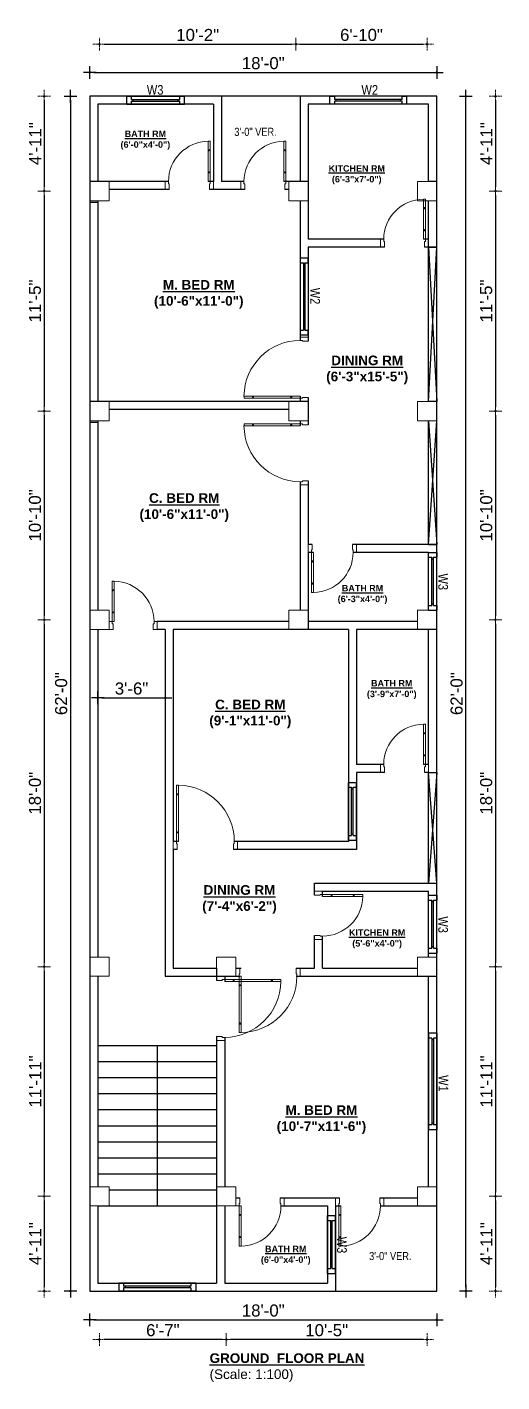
# Model space of a CAD drawing. Header units: inches. Extents: x -4010 to 92088, y -38563 to -1318.
# Drawn here: x 45421 to 45716, y -22530 to -21687 of the extents above; entities that cross this region are included whole.
import ezdxf

# ---------------------------------------------------------------- set-up
doc = ezdxf.new("R2010")
doc.units = ezdxf.units.IN
doc.header["$MEASUREMENT"] = 0
doc.header["$PDMODE"] = 99
doc.linetypes.add('HIDDEN', pattern=[0.375, 0.25, -0.125])
for name, color, linetype, lineweight in [('1-FOUNDATION DIM', 31, 'Continuous', 5), ('Colour 09', 210, 'Continuous', 9), ('door', 132, 'Continuous', 15), ('DOT-DOT', 230, 'HIDDEN', 13)]:
    doc.layers.add(name, color=color, linetype=linetype, lineweight=lineweight)
for name, color, linetype in [('Brick wall', 3, 'Continuous'), ('col', 5, 'Continuous'), ('TEX', 7, 'Continuous'), ('WINDOOR', 7, 'Continuous')]:
    doc.layers.add(name, color=color, linetype=linetype)
doc.styles.add('ARIAL', font='arial.ttf')
doc.styles.get("Standard").update_dxf_attribs({"font": 'ARIALN.TTF'})
doc.dimstyles.new('3-8', dxfattribs={"dimscale": 1.25, "dimtxt": 6, "dimasz": 2, "dimexe": 0.18, "dimexo": 6, "dimgap": 0, "dimtad": 0, "dimdec": 0, "dimzin": 3, "dimdsep": 46, "dimlunit": 3, "dimtxsty": 'ARIAL', "dimblk": 'DD', "dimcen": 1, "dimse1": 1, "dimse2": 1, "dimclrd": 256, "dimclrt": 256, "dimadec": 0, "dimazin": 0, "dimtfac": 0.5, "dimtdec": 0, "dimtmove": 2, "dimatfit": 0, "dimfxl": 0.18, "dimtvp": 0.75, "dimfrac": 1, "dimtolj": 1, "dimtzin": 0, "dimarcsym": 0})

# ---------------------------------------------------------------- blocks, each defined once
blk = doc.blocks.new('A$C30843580')
at = {"layer": 'Colour 09'}
for p, q in [((0, 12), (12, 12)), ((0, 0), (0, 12)), ((12, 12), (12, 0)), ((12, 0), (0, 0))]:
    blk.add_line(p, q, dxfattribs=at)
blk = doc.blocks.new('D40')
at = {"layer": 'door'}
for p, q in [((2, 5), (2, 39.97)), ((3.25, 39.97), (2, 39.97)), ((2.4, 33.97), (2, 33.97)), ((2.4, 33.97), (2.4, 34.72)), ((2.85, 34.72), (2.4, 34.72)), ((2.85, 33.97), (2.85, 34.72)), ((3.25, 33.97), (2.85, 33.97)), ((3.25, 5), (3.25, 39.97)), ((2, 11), (2.4, 11)), ((2.4, 10.25), (2.4, 11)), ((2.4, 10.25), (2.85, 10.25)), ((2.85, 10.25), (2.85, 11)), ((2.85, 11), (3.25, 11)), ((0, 0), (0, 5)), ((0, 5), (2, 5)), ((2.5, 0), (0, 0)), ((2, 5), (2, 3.5)), ((2, 5), (3.25, 5)), ((2, 3.5), (2.5, 3.5)), ((2.5, 3.5), (2.5, 0)), ((38, 3.5), (37.5, 3.5)), ((37.5, 3.5), (37.5, 0)), ((37.5, 0), (40, 0)), ((40, 5), (38, 5)), ((38, 5), (38, 3.5)), ((40, 0), (40, 5))]:
    blk.add_line(p, q, dxfattribs=at)
blk.add_arc((2.88, 4.86), 35.12, 0.23178, 89.39304, dxfattribs=at)
blk = doc.blocks.new('D30')
at = {"layer": 'door'}
for p, q in [((2, 5), (2, 29.97)), ((3.25, 29.97), (2, 29.97)), ((3.25, 5), (3.25, 29.97)), ((2.4, 23.97), (2, 23.97)), ((2.4, 23.97), (2.4, 24.72)), ((2.85, 24.72), (2.4, 24.72)), ((2.85, 23.97), (2.85, 24.72)), ((3.25, 23.97), (2.85, 23.97)), ((2, 11), (2.4, 11)), ((2.4, 10.25), (2.4, 11)), ((2.4, 10.25), (2.85, 10.25)), ((2.85, 10.25), (2.85, 11)), ((2.85, 11), (3.25, 11)), ((0, 0), (0, 5)), ((0, 5), (2, 5)), ((2.5, 0), (0, 0)), ((2, 5), (2, 3.5)), ((2, 5), (3.25, 5)), ((2, 3.5), (2.5, 3.5)), ((2.5, 3.5), (2.5, 0)), ((28, 3.5), (27.5, 3.5)), ((27.5, 3.5), (27.5, 0)), ((27.5, 0), (30, 0)), ((30, 5), (28, 5)), ((28, 5), (28, 3.5)), ((30, 0), (30, 5))]:
    blk.add_line(p, q, dxfattribs=at)
blk.add_arc((2.89, 4.86), 25.11, 0.32038, 89.17273, dxfattribs=at)
blk = doc.blocks.new('DD')
for p, q in [((-1.6, 0), (1.6, 0)), ((0, 1.6), (0, -1.6))]:
    blk.add_line(p, q)
at = {"const_width": 0.3}
blk.add_lwpolyline([(-0.15, 0, 1), (0.15, 0, 1)], format="xyb", close=True, dxfattribs=at)
blk = doc.blocks.new('*D759')
at = {"layer": 'Brick wall', "lineweight": -2}
blk.add_line((45467.14, -22104.35), (45504.14, -22104.35), dxfattribs=at)
at = {"layer": 'Defpoints', "color": 0}
for p in [(45464.64, -22061.77), (45506.64, -22061.77), (45506.64, -22104.35)]:
    blk.add_point(p, dxfattribs=at)
at = {"layer": 'Brick wall', "lineweight": -2, "xscale": 2.5, "yscale": 2.5, "zscale": 2.5, "rotation": 180}
blk.add_blockref('DD', (45464.64, -22104.35), dxfattribs=at)
at = {"layer": 'Brick wall', "lineweight": -2, "xscale": 2.5, "yscale": 2.5, "zscale": 2.5}
blk.add_blockref('DD', (45506.64, -22104.35), dxfattribs=at)
at = {"layer": 'Brick wall', "insert": (45485.64, -22098.6), "char_height": 7.5, "attachment_point": 5, "style": 'ARIAL'}
blk.add_mtext('\\A1;3\'-6"', dxfattribs=at)
blk = doc.blocks.new("Windoo 4'")
at = {"layer": 'WINDOOR'}
for p, q in [((24, 5), (-24, 5)), ((-24, 5), (-24, 0)), ((24, 0), (-24, 0)), ((-24, 0), (-21, 0)), ((-21, 5), (-21, 3)), ((21, 3), (-21, 3)), ((21, 2), (-21, 2)), ((-21, 2), (-21, 0)), ((-20, 3), (-20, 2)), ((20, 3), (20, 2)), ((24, 5), (21, 5)), ((21, 5), (21, 3)), ((21, 2), (21, 0)), ((21, 0), (24, 0)), ((24, 5), (24, 0))]:
    blk.add_line(p, q, dxfattribs=at)
blk = doc.blocks.new('W-3FT')
at = {"layer": 'WINDOOR'}
for p, q in [((-36, 0), (-36, -5)), ((-36, 0), (-33, 0)), ((-36, 0), (0, 0)), ((-33, 0), (-33, -2)), ((-3, 0), (-3, -2)), ((0, 0), (0, -5)), ((-33, -5), (-36, -5)), ((-36, -5), (0, -5)), ((-33, -2), (-3, -2)), ((-33, -3), (-33, -5)), ((-33, -3), (-3, -3)), ((-32, -2), (-32, -3)), ((-4, -2), (-4, -3)), ((-3, -3), (-3, -5)), ((0, -5), (-3, -5))]:
    blk.add_line(p, q, dxfattribs=at)
blk = doc.blocks.new('W-1')
at = {"layer": 'WINDOOR'}
for p, q in [((-60, 0), (-60, -5)), ((-60, 0), (-57, 0)), ((-60, 0), (0, 0)), ((-57, 0), (-57, -2)), ((-3, 0), (-3, -2)), ((0, 0), (0, -5)), ((-57, -5), (-60, -5)), ((-60, -5), (0, -5)), ((-57, -2), (-3, -2)), ((-57, -3), (-57, -5)), ((-57, -3), (-3, -3)), ((-56, -2), (-56, -3)), ((-4, -2), (-4, -3)), ((-3, -3), (-3, -5)), ((0, -5), (-3, -5))]:
    blk.add_line(p, q, dxfattribs=at)
blk = doc.blocks.new('*D760')
at = {"layer": 'col', "lineweight": -2}
blk.add_line((45462.14, -21714.93), (45673.14, -21714.93), dxfattribs=at)
at = {"layer": 'Defpoints', "color": 0}
for p in [(45675.64, -21714.93), (45459.64, -21729.77), (45675.64, -21729.77)]:
    blk.add_point(p, dxfattribs=at)
at = {"layer": 'col', "lineweight": -2, "xscale": 2.5, "yscale": 2.5, "zscale": 2.5, "rotation": 180}
blk.add_blockref('DD', (45459.64, -21714.93), dxfattribs=at)
at = {"layer": 'col', "lineweight": -2, "xscale": 2.5, "yscale": 2.5, "zscale": 2.5}
blk.add_blockref('DD', (45675.64, -21714.93), dxfattribs=at)
at = {"layer": 'col', "insert": (45567.64, -21709.18), "char_height": 7.5, "attachment_point": 5, "style": 'ARIAL'}
blk.add_mtext('\\A1;18\'-0"', dxfattribs=at)
blk = doc.blocks.new('*D761')
at = {"layer": 'col', "lineweight": -2}
blk.add_line((45447.59, -21732.27), (45447.59, -22471.27), dxfattribs=at)
at = {"layer": 'Defpoints', "color": 0}
for p in [(45459.64, -21729.77), (45447.59, -22473.77), (45459.64, -22473.77)]:
    blk.add_point(p, dxfattribs=at)
at = {"layer": 'col', "lineweight": -2, "xscale": 2.5, "yscale": 2.5, "zscale": 2.5}
for p, rotation in [((45447.59, -21729.77), 90), ((45447.59, -22473.77), 270)]:
    blk.add_blockref('DD', p, dxfattribs=dict(at, rotation=rotation))
at = {"layer": 'col', "insert": (45441.84, -22101.77), "char_height": 7.5, "attachment_point": 5, "rotation": 90, "style": 'ARIAL'}
blk.add_mtext('\\A1;62\'-0"', dxfattribs=at)
blk = doc.blocks.new('*D762')
at = {"layer": 'col', "lineweight": -2}
blk.add_line((45462.14, -22491.66), (45673.14, -22491.66), dxfattribs=at)
at = {"layer": 'Defpoints', "color": 0}
for p in [(45459.64, -22472.57), (45675.64, -22473.77), (45675.64, -22491.66)]:
    blk.add_point(p, dxfattribs=at)
at = {"layer": 'col', "lineweight": -2, "xscale": 2.5, "yscale": 2.5, "zscale": 2.5, "rotation": 180}
blk.add_blockref('DD', (45459.64, -22491.66), dxfattribs=at)
at = {"layer": 'col', "lineweight": -2, "xscale": 2.5, "yscale": 2.5, "zscale": 2.5}
blk.add_blockref('DD', (45675.64, -22491.66), dxfattribs=at)
at = {"layer": 'col', "insert": (45567.64, -22485.92), "char_height": 7.5, "attachment_point": 5, "style": 'ARIAL'}
blk.add_mtext('\\A1;18\'-0"', dxfattribs=at)
blk = doc.blocks.new('*D758')
at = {"layer": 'col', "lineweight": -2}
blk.add_line((45693.8, -22471.27), (45693.8, -21732.27), dxfattribs=at)
at = {"layer": 'Defpoints', "color": 0}
for p in [(45675.64, -21729.77), (45693.8, -21729.77), (45675.64, -22473.77)]:
    blk.add_point(p, dxfattribs=at)
at = {"layer": 'col', "lineweight": -2, "xscale": 2.5, "yscale": 2.5, "zscale": 2.5}
for p, rotation in [((45693.8, -21729.77), 90), ((45693.8, -22473.77), 270)]:
    blk.add_blockref('DD', p, dxfattribs=dict(at, rotation=rotation))
at = {"layer": 'col', "insert": (45688.06, -22101.77), "char_height": 7.5, "attachment_point": 5, "rotation": 90, "style": 'ARIAL'}
blk.add_mtext('\\A1;62\'-0"', dxfattribs=at)
blk = doc.blocks.new('*D763')
at = {"layer": 'Defpoints', "color": 0}
for p in [(45588.01, -21697.35), (45465.64, -21782.77), (45588.01, -21782.77)]:
    blk.add_point(p, dxfattribs=at)
at = {"layer": 'DOT-DOT', "lineweight": -2}
blk.add_line((45468.14, -21697.35), (45585.51, -21697.35), dxfattribs=at)
at = {"layer": 'DOT-DOT', "lineweight": -2, "xscale": 2.5, "yscale": 2.5, "zscale": 2.5, "rotation": 180}
blk.add_blockref('DD', (45465.64, -21697.35), dxfattribs=at)
at = {"layer": 'DOT-DOT', "lineweight": -2, "xscale": 2.5, "yscale": 2.5, "zscale": 2.5}
blk.add_blockref('DD', (45588.01, -21697.35), dxfattribs=at)
at = {"layer": 'DOT-DOT', "insert": (45526.82, -21691.6), "char_height": 7.5, "attachment_point": 5, "style": 'ARIAL'}
blk.add_mtext('\\A1;10\'-2"', dxfattribs=at)
blk = doc.blocks.new('*D764')
at = {"layer": 'Defpoints', "color": 0}
for p in [(45669.64, -21697.35), (45588.01, -21782.77), (45669.64, -21782.77)]:
    blk.add_point(p, dxfattribs=at)
at = {"layer": 'DOT-DOT', "lineweight": -2}
blk.add_line((45590.51, -21697.35), (45667.14, -21697.35), dxfattribs=at)
at = {"layer": 'DOT-DOT', "lineweight": -2, "xscale": 2.5, "yscale": 2.5, "zscale": 2.5, "rotation": 180}
blk.add_blockref('DD', (45588.01, -21697.35), dxfattribs=at)
at = {"layer": 'DOT-DOT', "lineweight": -2, "xscale": 2.5, "yscale": 2.5, "zscale": 2.5}
blk.add_blockref('DD', (45669.64, -21697.35), dxfattribs=at)
at = {"layer": 'DOT-DOT', "insert": (45628.82, -21691.6), "char_height": 7.5, "attachment_point": 5, "style": 'ARIAL'}
blk.add_mtext('\\A1;6\'-10"', dxfattribs=at)
blk = doc.blocks.new('*D765')
at = {"layer": 'Defpoints', "color": 0}
for p in [(45675.64, -21729.77), (45675.64, -21788.77), (45712.24, -21788.77)]:
    blk.add_point(p, dxfattribs=at)
at = {"layer": 'DOT-DOT', "lineweight": -2}
blk.add_line((45712.24, -21732.27), (45712.24, -21786.27), dxfattribs=at)
at = {"layer": 'DOT-DOT', "lineweight": -2, "xscale": 2.5, "yscale": 2.5, "zscale": 2.5}
for p, rotation in [((45712.24, -21729.77), 90), ((45712.24, -21788.77), 270)]:
    blk.add_blockref('DD', p, dxfattribs=dict(at, rotation=rotation))
at = {"layer": 'DOT-DOT', "insert": (45706.59, -21759.27), "char_height": 7.5, "attachment_point": 5, "rotation": 90, "style": 'ARIAL'}
blk.add_mtext('\\A1;4\'-11"', dxfattribs=at)
blk = doc.blocks.new('*D766')
at = {"layer": 'Defpoints', "color": 0}
for p in [(45675.64, -21788.77), (45675.64, -21925.77), (45712.24, -21925.77)]:
    blk.add_point(p, dxfattribs=at)
at = {"layer": 'DOT-DOT', "lineweight": -2}
blk.add_line((45712.24, -21791.27), (45712.24, -21923.27), dxfattribs=at)
at = {"layer": 'DOT-DOT', "lineweight": -2, "xscale": 2.5, "yscale": 2.5, "zscale": 2.5}
for p, rotation in [((45712.24, -21788.77), 90), ((45712.24, -21925.77), 270)]:
    blk.add_blockref('DD', p, dxfattribs=dict(at, rotation=rotation))
at = {"layer": 'DOT-DOT', "insert": (45706.49, -21857.27), "char_height": 7.5, "attachment_point": 5, "rotation": 90, "style": 'ARIAL'}
blk.add_mtext('\\A1;11\'-5"', dxfattribs=at)
blk = doc.blocks.new('*D767')
at = {"layer": 'Defpoints', "color": 0}
for p in [(45675.64, -21925.77), (45675.64, -22055.77), (45712.24, -22055.77)]:
    blk.add_point(p, dxfattribs=at)
at = {"layer": 'DOT-DOT', "lineweight": -2}
blk.add_line((45712.24, -21928.27), (45712.24, -22053.27), dxfattribs=at)
at = {"layer": 'DOT-DOT', "lineweight": -2, "xscale": 2.5, "yscale": 2.5, "zscale": 2.5}
for p, rotation in [((45712.24, -21925.77), 90), ((45712.24, -22055.77), 270)]:
    blk.add_blockref('DD', p, dxfattribs=dict(at, rotation=rotation))
at = {"layer": 'DOT-DOT', "insert": (45706.49, -21990.77), "char_height": 7.5, "attachment_point": 5, "rotation": 90, "style": 'ARIAL'}
blk.add_mtext('\\A1;10\'-10"', dxfattribs=at)
blk = doc.blocks.new('*D768')
at = {"layer": 'Defpoints', "color": 0}
for p in [(45675.64, -22055.77), (45675.64, -22271.77), (45712.24, -22271.77)]:
    blk.add_point(p, dxfattribs=at)
at = {"layer": 'DOT-DOT', "lineweight": -2}
blk.add_line((45712.24, -22058.27), (45712.24, -22269.27), dxfattribs=at)
at = {"layer": 'DOT-DOT', "lineweight": -2, "xscale": 2.5, "yscale": 2.5, "zscale": 2.5}
for p, rotation in [((45712.24, -22055.77), 90), ((45712.24, -22271.77), 270)]:
    blk.add_blockref('DD', p, dxfattribs=dict(at, rotation=rotation))
at = {"layer": 'DOT-DOT', "insert": (45706.49, -22163.77), "char_height": 7.5, "attachment_point": 5, "rotation": 90, "style": 'ARIAL'}
blk.add_mtext('\\A1;18\'-0"', dxfattribs=at)
blk = doc.blocks.new('*D769')
at = {"layer": 'Defpoints', "color": 0}
for p in [(45675.64, -22271.77), (45675.64, -22414.77), (45712.24, -22414.77)]:
    blk.add_point(p, dxfattribs=at)
at = {"layer": 'DOT-DOT', "lineweight": -2}
blk.add_line((45712.24, -22274.27), (45712.24, -22412.27), dxfattribs=at)
at = {"layer": 'DOT-DOT', "lineweight": -2, "xscale": 2.5, "yscale": 2.5, "zscale": 2.5}
for p, rotation in [((45712.24, -22271.77), 90), ((45712.24, -22414.77), 270)]:
    blk.add_blockref('DD', p, dxfattribs=dict(at, rotation=rotation))
at = {"layer": 'DOT-DOT', "insert": (45706.59, -22343.27), "char_height": 7.5, "attachment_point": 5, "rotation": 90, "style": 'ARIAL'}
blk.add_mtext('\\A1;11\'-11"', dxfattribs=at)
blk = doc.blocks.new('*D770')
at = {"layer": 'Defpoints', "color": 0}
for p in [(45675.64, -22414.77), (45675.64, -22473.77), (45712.24, -22473.77)]:
    blk.add_point(p, dxfattribs=at)
at = {"layer": 'DOT-DOT', "lineweight": -2}
blk.add_line((45712.24, -22417.27), (45712.24, -22471.27), dxfattribs=at)
at = {"layer": 'DOT-DOT', "lineweight": -2, "xscale": 2.5, "yscale": 2.5, "zscale": 2.5}
for p, rotation in [((45712.24, -22414.77), 90), ((45712.24, -22473.77), 270)]:
    blk.add_blockref('DD', p, dxfattribs=dict(at, rotation=rotation))
at = {"layer": 'DOT-DOT', "insert": (45706.59, -22444.27), "char_height": 7.5, "attachment_point": 5, "rotation": 90, "style": 'ARIAL'}
blk.add_mtext('\\A1;4\'-11"', dxfattribs=at)
blk = doc.blocks.new('*D771')
at = {"layer": 'Defpoints', "color": 0}
for p in [(45544.64, -22420.77), (45669.64, -22420.77), (45544.64, -22503.92)]:
    blk.add_point(p, dxfattribs=at)
at = {"layer": 'DOT-DOT', "lineweight": -2}
blk.add_line((45667.14, -22503.92), (45547.14, -22503.92), dxfattribs=at)
at = {"layer": 'DOT-DOT', "lineweight": -2, "xscale": 2.5, "yscale": 2.5, "zscale": 2.5, "rotation": 180}
blk.add_blockref('DD', (45544.64, -22503.92), dxfattribs=at)
at = {"layer": 'DOT-DOT', "lineweight": -2, "xscale": 2.5, "yscale": 2.5, "zscale": 2.5}
blk.add_blockref('DD', (45669.64, -22503.92), dxfattribs=at)
at = {"layer": 'DOT-DOT', "insert": (45607.14, -22498.17), "char_height": 7.5, "attachment_point": 5, "style": 'ARIAL'}
blk.add_mtext('\\A1;10\'-5"', dxfattribs=at)
blk = doc.blocks.new('*D772')
at = {"layer": 'Defpoints', "color": 0}
for p in [(45465.64, -22420.77), (45544.64, -22420.77), (45465.64, -22503.92)]:
    blk.add_point(p, dxfattribs=at)
at = {"layer": 'DOT-DOT', "lineweight": -2}
blk.add_line((45542.14, -22503.92), (45468.14, -22503.92), dxfattribs=at)
at = {"layer": 'DOT-DOT', "lineweight": -2, "xscale": 2.5, "yscale": 2.5, "zscale": 2.5, "rotation": 180}
blk.add_blockref('DD', (45465.64, -22503.92), dxfattribs=at)
at = {"layer": 'DOT-DOT', "lineweight": -2, "xscale": 2.5, "yscale": 2.5, "zscale": 2.5}
blk.add_blockref('DD', (45544.64, -22503.92), dxfattribs=at)
at = {"layer": 'DOT-DOT', "insert": (45505.14, -22498.17), "char_height": 7.5, "attachment_point": 5, "style": 'ARIAL'}
blk.add_mtext('\\A1;6\'-7"', dxfattribs=at)
blk = doc.blocks.new('*D773')
at = {"layer": 'Defpoints', "color": 0}
for p in [(45459.64, -21729.77), (45431.28, -21788.77), (45459.64, -21788.77)]:
    blk.add_point(p, dxfattribs=at)
at = {"layer": 'DOT-DOT', "lineweight": -2}
blk.add_line((45431.28, -21732.27), (45431.28, -21786.27), dxfattribs=at)
at = {"layer": 'DOT-DOT', "lineweight": -2, "xscale": 2.5, "yscale": 2.5, "zscale": 2.5}
for p, rotation in [((45431.28, -21729.77), 90), ((45431.28, -21788.77), 270)]:
    blk.add_blockref('DD', p, dxfattribs=dict(at, rotation=rotation))
at = {"layer": 'DOT-DOT', "insert": (45425.63, -21759.27), "char_height": 7.5, "attachment_point": 5, "rotation": 90, "style": 'ARIAL'}
blk.add_mtext('\\A1;4\'-11"', dxfattribs=at)
blk = doc.blocks.new('*D774')
at = {"layer": 'Defpoints', "color": 0}
for p in [(45459.64, -21788.77), (45431.28, -21925.77), (45459.64, -21925.77)]:
    blk.add_point(p, dxfattribs=at)
at = {"layer": 'DOT-DOT', "lineweight": -2}
blk.add_line((45431.28, -21791.27), (45431.28, -21923.27), dxfattribs=at)
at = {"layer": 'DOT-DOT', "lineweight": -2, "xscale": 2.5, "yscale": 2.5, "zscale": 2.5}
for p, rotation in [((45431.28, -21788.77), 90), ((45431.28, -21925.77), 270)]:
    blk.add_blockref('DD', p, dxfattribs=dict(at, rotation=rotation))
at = {"layer": 'DOT-DOT', "insert": (45425.53, -21857.27), "char_height": 7.5, "attachment_point": 5, "rotation": 90, "style": 'ARIAL'}
blk.add_mtext('\\A1;11\'-5"', dxfattribs=at)
blk = doc.blocks.new('*D775')
at = {"layer": 'Defpoints', "color": 0}
for p in [(45459.64, -21925.77), (45431.28, -22055.77), (45459.64, -22055.77)]:
    blk.add_point(p, dxfattribs=at)
at = {"layer": 'DOT-DOT', "lineweight": -2}
blk.add_line((45431.28, -21928.27), (45431.28, -22053.27), dxfattribs=at)
at = {"layer": 'DOT-DOT', "lineweight": -2, "xscale": 2.5, "yscale": 2.5, "zscale": 2.5}
for p, rotation in [((45431.28, -21925.77), 90), ((45431.28, -22055.77), 270)]:
    blk.add_blockref('DD', p, dxfattribs=dict(at, rotation=rotation))
at = {"layer": 'DOT-DOT', "insert": (45425.53, -21990.77), "char_height": 7.5, "attachment_point": 5, "rotation": 90, "style": 'ARIAL'}
blk.add_mtext('\\A1;10\'-10"', dxfattribs=at)
blk = doc.blocks.new('*D776')
at = {"layer": 'Defpoints', "color": 0}
for p in [(45459.64, -22055.77), (45431.28, -22271.77), (45459.64, -22271.77)]:
    blk.add_point(p, dxfattribs=at)
at = {"layer": 'DOT-DOT', "lineweight": -2}
blk.add_line((45431.28, -22058.27), (45431.28, -22269.27), dxfattribs=at)
at = {"layer": 'DOT-DOT', "lineweight": -2, "xscale": 2.5, "yscale": 2.5, "zscale": 2.5}
for p, rotation in [((45431.28, -22055.77), 90), ((45431.28, -22271.77), 270)]:
    blk.add_blockref('DD', p, dxfattribs=dict(at, rotation=rotation))
at = {"layer": 'DOT-DOT', "insert": (45425.53, -22163.77), "char_height": 7.5, "attachment_point": 5, "rotation": 90, "style": 'ARIAL'}
blk.add_mtext('\\A1;18\'-0"', dxfattribs=at)
blk = doc.blocks.new('*D777')
at = {"layer": 'Defpoints', "color": 0}
for p in [(45459.64, -22271.77), (45431.28, -22414.77), (45459.64, -22414.77)]:
    blk.add_point(p, dxfattribs=at)
at = {"layer": 'DOT-DOT', "lineweight": -2}
blk.add_line((45431.28, -22274.27), (45431.28, -22412.27), dxfattribs=at)
at = {"layer": 'DOT-DOT', "lineweight": -2, "xscale": 2.5, "yscale": 2.5, "zscale": 2.5}
for p, rotation in [((45431.28, -22271.77), 90), ((45431.28, -22414.77), 270)]:
    blk.add_blockref('DD', p, dxfattribs=dict(at, rotation=rotation))
at = {"layer": 'DOT-DOT', "insert": (45425.63, -22343.27), "char_height": 7.5, "attachment_point": 5, "rotation": 90, "style": 'ARIAL'}
blk.add_mtext('\\A1;11\'-11"', dxfattribs=at)
blk = doc.blocks.new('*D778')
at = {"layer": 'Defpoints', "color": 0}
for p in [(45459.64, -22414.77), (45431.28, -22473.77), (45459.64, -22473.77)]:
    blk.add_point(p, dxfattribs=at)
at = {"layer": 'DOT-DOT', "lineweight": -2}
blk.add_line((45431.28, -22417.27), (45431.28, -22471.27), dxfattribs=at)
at = {"layer": 'DOT-DOT', "lineweight": -2, "xscale": 2.5, "yscale": 2.5, "zscale": 2.5}
for p, rotation in [((45431.28, -22414.77), 90), ((45431.28, -22473.77), 270)]:
    blk.add_blockref('DD', p, dxfattribs=dict(at, rotation=rotation))
at = {"layer": 'DOT-DOT', "insert": (45425.63, -22444.27), "char_height": 7.5, "attachment_point": 5, "rotation": 90, "style": 'ARIAL'}
blk.add_mtext('\\A1;4\'-11"', dxfattribs=at)

msp = doc.modelspace()

# ---------------------------------------------------------------- linework, layer by layer
at = {"layer": 'Brick wall'}
for p, q in [((45459.636, -21729.772), (45459.636, -22473.772)), ((45675.636, -21729.772), (45459.636, -21729.772)), ((45541.636, -21729.772), (45541.636, -21782.772)), ((45590.636, -21729.772), (45590.636, -21782.772)), ((45675.636, -22473.772), (45675.636, -21729.772)), ((45464.636, -21734.772), (45464.636, -21782.772)), ((45464.636, -21734.772), (45464.636, -21782.772)), ((45536.636, -21734.772), (45464.636, -21734.772)), ((45536.636, -21734.772), (45536.636, -21782.772)), ((45595.636, -21734.772), (45595.636, -21818.772)), ((45670.636, -21734.772), (45595.636, -21734.772)), ((45670.636, -21782.772), (45670.636, -21734.772)), ((45670.636, -21782.772), (45670.636, -21734.772)), ((45508.636, -21782.772), (45459.636, -21782.772)), ((45536.636, -21782.772), (45533.386, -21782.772)), ((45555.636, -21782.772), (45541.636, -21782.772)), ((45595.636, -21782.772), (45580.386, -21782.772)), ((45675.636, -21782.772), (45670.636, -21782.772)), ((45509.136, -21787.772), (45471.636, -21787.772)), ((45556.136, -21787.772), (45534.136, -21787.772)), ((45583.636, -21787.772), (45581.136, -21787.772)), ((45459.636, -21795.772), (45464.636, -21795.772)), ((45464.636, -21794.772), (45464.636, -21919.772)), ((45590.636, -21794.772), (45590.636, -21881.772)), ((45670.636, -21919.772), (45670.636, -21794.772)), ((45670.636, -21818.772), (45670.636, -21794.772)), ((45642.636, -21818.772), (45595.636, -21818.772)), ((45595.636, -21823.772), (45595.636, -21882.272)), ((45643.136, -21823.772), (45595.636, -21823.772)), ((45670.636, -21818.772), (45667.386, -21818.772)), ((45670.636, -21823.772), (45668.136, -21823.772)), ((45670.636, -21919.772), (45670.636, -21823.772)), ((45670.636, -21823.772), (45675.636, -21823.772)), ((45670.636, -21919.772), (45675.636, -21823.772)), ((45675.636, -21823.772), (45670.636, -21823.772)), ((45670.636, -21823.772), (45675.636, -21919.772)), ((45590.636, -21916.522), (45590.636, -21919.772)), ((45595.636, -21917.272), (45595.636, -21934.272)), ((45595.636, -21919.772), (45459.636, -21919.772)), ((45583.636, -21924.772), (45471.636, -21924.772)), ((45675.636, -21919.772), (45670.636, -21919.772)), ((45459.636, -21932.772), (45464.636, -21932.772)), ((45464.636, -21931.772), (45464.636, -22049.772)), ((45464.636, -21931.772), (45464.636, -22049.772)), ((45590.636, -21931.772), (45590.636, -21935.022)), ((45670.636, -22008.772), (45670.636, -21931.772)), ((45670.636, -22008.772), (45670.636, -21931.772)), ((45670.636, -21931.772), (45675.636, -22008.772)), ((45670.636, -22008.772), (45675.636, -21931.772)), ((45590.636, -21969.772), (45590.636, -22049.772)), ((45595.636, -21969.272), (45595.636, -22008.772)), ((45598.136, -22008.772), (45595.636, -22008.772)), ((45670.636, -22008.772), (45623.136, -22008.772)), ((45670.636, -22008.772), (45668.136, -22008.772)), ((45670.636, -22008.772), (45675.636, -22008.772)), ((45675.636, -22008.772), (45670.636, -22008.772)), ((45595.636, -22013.772), (45595.636, -22061.772)), ((45598.886, -22013.772), (45595.636, -22013.772)), ((45670.636, -22013.772), (45623.636, -22013.772)), ((45670.636, -22013.772), (45667.386, -22013.772)), ((45670.636, -22049.772), (45670.636, -22013.772)), ((45583.636, -22056.772), (45501.636, -22056.772)), ((45663.636, -22056.772), (45595.636, -22056.772)), ((45464.636, -22061.772), (45464.636, -22265.772)), ((45506.636, -22061.772), (45501.636, -22061.772)), ((45506.636, -22061.772), (45506.636, -22272.772)), ((45506.636, -22061.772), (45506.636, -22277.772)), ((45511.636, -22061.772), (45511.636, -22193.772)), ((45620.636, -22061.772), (45511.636, -22061.772)), ((45620.636, -22061.772), (45620.636, -22193.772)), ((45625.636, -22061.772), (45625.636, -22145.772)), ((45675.636, -22061.772), (45625.636, -22061.772)), ((45670.636, -22145.772), (45670.636, -22061.772)), ((45670.636, -22145.772), (45670.636, -22061.772)), ((45642.636, -22145.772), (45625.636, -22145.772)), ((45670.636, -22145.772), (45667.386, -22145.772)), ((45625.636, -22150.772), (45625.636, -22198.772)), ((45643.136, -22150.772), (45625.636, -22150.772)), ((45670.636, -22150.772), (45668.136, -22150.772)), ((45670.636, -22219.772), (45670.636, -22150.772)), ((45670.636, -22219.772), (45670.636, -22150.772)), ((45670.636, -22150.772), (45675.636, -22150.772)), ((45675.636, -22219.772), (45670.636, -22150.772)), ((45670.636, -22150.772), (45675.636, -22150.772)), ((45675.636, -22150.772), (45670.636, -22219.772)), ((45514.886, -22193.772), (45511.636, -22193.772)), ((45620.636, -22193.772), (45549.636, -22193.772)), ((45511.636, -22198.772), (45511.636, -22272.772)), ((45514.136, -22198.772), (45511.636, -22198.772)), ((45625.636, -22198.772), (45549.136, -22198.772)), ((45599.636, -22219.772), (45670.636, -22219.772)), ((45599.636, -22227.272), (45599.636, -22219.772)), ((45670.636, -22219.772), (45675.636, -22219.772)), ((45604.636, -22224.772), (45670.636, -22224.772)), ((45604.636, -22228.022), (45604.636, -22224.772)), ((45670.636, -22265.772), (45670.636, -22224.772)), ((45670.636, -22265.772), (45670.636, -22224.772)), ((45599.636, -22272.772), (45599.636, -22252.272)), ((45604.636, -22272.772), (45604.636, -22252.772)), ((45464.636, -22277.772), (45464.636, -22408.772)), ((45506.636, -22277.772), (45553.136, -22277.772)), ((45511.636, -22272.772), (45538.636, -22272.772)), ((45538.636, -22272.772), (45538.636, -22280.272)), ((45543.636, -22277.772), (45543.636, -22281.022)), ((45550.636, -22272.772), (45553.886, -22272.772)), ((45588.136, -22277.772), (45675.636, -22277.772)), ((45588.636, -22272.772), (45599.636, -22272.772)), ((45604.636, -22272.772), (45663.636, -22272.772)), ((45670.636, -22408.772), (45670.636, -22277.772)), ((45670.636, -22408.772), (45670.636, -22277.772)), ((45464.636, -22320.772), (45538.636, -22320.772)), ((45501.636, -22320.772), (45501.636, -22420.772)), ((45538.636, -22315.272), (45538.636, -22468.772)), ((45543.636, -22315.772), (45543.636, -22408.772)), ((45464.636, -22330.772), (45538.636, -22330.772)), ((45464.636, -22340.772), (45538.636, -22340.772)), ((45464.636, -22350.772), (45538.636, -22350.772)), ((45464.636, -22360.772), (45538.636, -22360.772)), ((45464.636, -22370.772), (45538.636, -22370.772)), ((45464.636, -22380.772), (45538.636, -22380.772)), ((45464.636, -22390.772), (45538.636, -22390.772)), ((45464.636, -22400.772), (45538.636, -22400.772)), ((45471.636, -22410.772), (45538.636, -22410.772)), ((45550.636, -22415.772), (45553.136, -22415.772)), ((45578.136, -22415.772), (45615.136, -22415.772)), ((45640.136, -22415.772), (45663.636, -22415.772)), ((45464.636, -22420.772), (45464.636, -22468.772)), ((45464.636, -22420.772), (45464.636, -22468.772)), ((45464.636, -22420.772), (45538.636, -22420.772)), ((45543.636, -22420.772), (45543.636, -22468.772)), ((45543.636, -22420.772), (45543.636, -22468.772)), ((45578.636, -22420.772), (45607.636, -22420.772)), ((45607.636, -22420.772), (45607.636, -22468.772)), ((45612.636, -22420.772), (45612.636, -22473.772)), ((45612.636, -22420.772), (45615.886, -22420.772)), ((45640.636, -22420.772), (45675.636, -22420.772)), ((45459.636, -22473.772), (45675.636, -22473.772)), ((45464.636, -22468.772), (45538.636, -22468.772)), ((45543.636, -22468.772), (45607.636, -22468.772))]:
    msp.add_line(p, q, dxfattribs=at)

# ---------------------------------------------------------------- block references
at = {"layer": '1-FOUNDATION DIM', "xscale": -1}
for p in [(45536.636, -21787.772), (45583.636, -21787.772), (45670.636, -21823.772), (45670.636, -22150.772)]:
    msp.add_blockref('D30', p, dxfattribs=at)
at = {"layer": '1-FOUNDATION DIM'}
for name, p, rotation in [('D40', (45595.636, -21919.772), 90), ('D30', (45599.636, -22224.772), 270), ('D40', (45538.63, -22277.772), 270)]:
    msp.add_blockref(name, p, dxfattribs=dict(at, rotation=rotation))
at = {"layer": '1-FOUNDATION DIM', "xscale": -1}
for name, p, rotation in [('D40', (45595.636, -21931.772), 90), ('D30', (45595.636, -22008.772), 180), ('D40', (45550.636, -22272.772), 180), ('D30', (45550.636, -22415.772), 180), ('D30', (45612.636, -22415.772), 180)]:
    msp.add_blockref(name, p, dxfattribs=dict(at, rotation=rotation))
at = {"layer": '1-FOUNDATION DIM'}
for name, p in [('D30', (45471.636, -22061.772)), ('D40', (45511.636, -22198.772))]:
    msp.add_blockref(name, p, dxfattribs=at)
at = {"layer": 'Brick wall', "xscale": -1, "rotation": 180}
for name, p in [('W-3FT', (45518.636, -21734.772)), ("Windoo 4'", (45633.136, -21729.772))]:
    msp.add_blockref(name, p, dxfattribs=at)
at = {"layer": 'Brick wall', "rotation": 90}
for name, p in [("Windoo 4'", (45595.636, -21854.415)), ('W-3FT', (45670.636, -22013.772)), ('W-3FT', (45620.636, -22157.018)), ('W-3FT', (45670.636, -22227.272)), ('W-3FT', (45607.636, -22426.772))]:
    msp.add_blockref(name, p, dxfattribs=at)
at = {"layer": 'Brick wall'}
msp.add_blockref("Windoo 4'", (45501.636, -22473.772), dxfattribs=at)
at = {"layer": 'Colour 09', "xscale": -1}
for p in [(45471.636, -21794.772), (45595.636, -21794.772), (45675.636, -21794.772), (45471.636, -21931.772), (45595.636, -21931.772), (45675.636, -21931.772), (45471.636, -22061.772), (45595.636, -22061.772), (45675.636, -22061.772), (45471.636, -22277.772), (45550.636, -22277.772), (45675.636, -22277.772), (45471.636, -22420.772), (45550.636, -22420.772), (45675.636, -22420.772)]:
    msp.add_blockref('A$C30843580', p, dxfattribs=at)
at = {"layer": 'WINDOOR', "ltscale": 10, "rotation": 270}
msp.add_blockref('W-1', (45675.636, -22373.272), dxfattribs=at)

# ---------------------------------------------------------------- texts
at = {"layer": 'TEX', "linetype": 'ByBlock'}
for s, insert, char_height, width, attachment_point in [('W3', (45495.18, -21722.771), 6, 18.77154, 1), ('W2', (45628.791, -21722.798), 6, 18.77154, 1), ('3\'-0" VER.', (45562.812, -21754.462), 5, 75.17356, 8), ('3\'-0" VER.', (45646.757, -22454.523), 5, 75.17356, 8)]:
    msp.add_mtext(s, dxfattribs=dict(at, insert=insert, char_height=char_height, width=width, attachment_point=attachment_point))
at = {"layer": 'TEX'}
for s, insert, char_height, width, attachment_point in [('{\\fArial|b1|i0|c0|p34;\\LBATH RM\\P\\l(6\'-0"x4\'-0")}', (45494.258, -21757.099), 4, 86.60934, 5), ('{\\fArial|b1|i0|c0|p34;\\LKITCHEN RM\\P\\l(6\'-3"x7\'-0")}', (45625.85, -21778.639), 4, 86.60934, 5), ('{\\fArial|b1|i0|c0|p34;\\LM. BED RM \\P\\l(10\'-6"x11\'-0")}', (45527.503, -21853.051), 6, 86.60934, 5), ('{\\fArial|b1|i0|c0|p34;\\LDINING RM\\P\\l(6\'-3"x15\'-5")}', (45632.366, -21900.136), 6, 77.58745, 5), ('{\\fArial|b1|i0|c0|p34;\\LC. BED RM \\P\\l(10\'-6"x11\'-0")}', (45518.454, -21985.868), 6, 86.60934, 5), ('{\\fArial|b1|i0|c0|p34;\\LBATH RM\\P\\l(6\'-3"x4\'-0")}', (45629.452, -22040.027), 4, 86.60934, 5), ('{\\fArial|b1|i0|c0|p34;\\LBATH RM\\P\\l(3\'-9"x7\'-0")}', (45647.646, -22099.196), 4, 86.60934, 5), ('{\\fArial|b1|i0|c0|p34;\\LC. BED RM \\P\\l(9\'-1"x11\'-0")}', (45559.588, -22114.415), 6, 86.60934, 5), ('{\\fArial|b1|i0|c0|p34;\\LDINING RM\\P\\l(7\'-4"x6\'-2")}', (45552.84, -22229.905), 6, 77.58745, 5), ('{\\fArial|b1|i0|c0|p34;\\LKITCHEN RM\\P\\l(5\'-6"x4\'-0")}', (45638.546, -22254.495), 4, 86.60934, 5), ('{\\fArial|b1|i0|c0|p34;\\LM. BED RM \\P\\l(10\'-7"x11\'-6")}', (45603.877, -22366.992), 6, 86.60934, 5), ('{\\fArial|b1|i0|c0|p34;\\LBATH RM\\P\\l(6\'-0"x4\'-0")}', (45581.651, -22451.483), 4, 86.60934, 5), ('{\\fArial Rounded MT Bold|b0|i0|c0|p34;\\LGROUND  FLOOR PLAN\\P\\fArial|b0|i0|c0|p34;\\l(Scale: 1:100)}', (45534.235, -22512.526), 6, 271.47295, 1)]:
    msp.add_mtext(s, dxfattribs=dict(at, insert=insert, char_height=char_height, width=width, attachment_point=attachment_point))
at = {"layer": 'TEX', "linetype": 'ByBlock', "char_height": 6, "width": 18.77154, "rotation": 270}
for s, insert, attachment_point in [('W2', (45597, -21849.02), 7), ('W3', (45682.637, -22037.228), 3), ('W3', (45682.637, -22250.728), 3), ('{\\fArial Narrow|b0|i0|c0|p34;W1}', (45676.785, -22339.283), 7), ('W3', (45619.637, -22450.228), 3)]:
    msp.add_mtext(s, dxfattribs=dict(at, insert=insert, attachment_point=attachment_point))

# ---------------------------------------------------------------- dimensions: what is measured, and where the dimension line sits
at = {"layer": 'Brick wall'}
dim = msp.add_linear_dim(base=(45506.636, -22104.35), p1=(45464.636, -22061.772), p2=(45506.636, -22061.772), dimstyle='3-8', dxfattribs=at)
dim.commit()
dim.dimension.update_dxf_attribs({"geometry": '*D759', "text_midpoint": (45485.636, -22098.603)})
at = {"layer": 'col'}
for base, p1, p2, picture, middle in [((45675.636, -21714.927), (45459.636, -21729.772), (45675.636, -21729.772), '*D760', (45567.636, -21709.183)), ((45675.636, -22491.664), (45459.636, -22472.567), (45675.636, -22473.772), '*D762', (45567.636, -22485.92))]:
    dim = msp.add_linear_dim(base=base, p1=p1, p2=p2, dimstyle='3-8', dxfattribs=at)
    dim.commit()
    dim.dimension.update_dxf_attribs({"geometry": picture, "text_midpoint": middle})
for base, p1, p2, picture, middle in [((45447.587, -22473.772), (45459.636, -21729.772), (45459.636, -22473.772), '*D761', (45441.843, -22101.772)), ((45693.799, -21729.772), (45675.636, -22473.772), (45675.636, -21729.772), '*D758', (45688.055, -22101.772))]:
    dim = msp.add_linear_dim(base=base, p1=p1, p2=p2, angle=90, dimstyle='3-8', dxfattribs=at)
    dim.commit()
    dim.dimension.update_dxf_attribs({"geometry": picture, "text_midpoint": middle})
at = {"layer": 'DOT-DOT'}
for base, p1, p2, picture, middle in [((45588.011, -21697.346), (45465.636, -21782.772), (45588.011, -21782.772), '*D763', (45526.824, -21691.602)), ((45669.636, -21697.346), (45588.011, -21782.772), (45669.636, -21782.772), '*D764', (45628.824, -21691.602)), ((45465.636, -22503.917), (45544.636, -22420.772), (45465.636, -22420.772), '*D772', (45505.136, -22498.173)), ((45544.636, -22503.917), (45669.636, -22420.772), (45544.636, -22420.772), '*D771', (45607.136, -22498.173))]:
    dim = msp.add_linear_dim(base=base, p1=p1, p2=p2, dimstyle='3-8', dxfattribs=at)
    dim.commit()
    dim.dimension.update_dxf_attribs({"geometry": picture, "text_midpoint": middle})
for base, p1, p2, picture, middle in [((45431.276, -21788.772), (45459.636, -21729.772), (45459.636, -21788.772), '*D773', (45425.628, -21759.272)), ((45712.236, -21788.772), (45675.636, -21729.772), (45675.636, -21788.772), '*D765', (45706.588, -21759.272)), ((45431.276, -21925.772), (45459.636, -21788.772), (45459.636, -21925.772), '*D774', (45425.532, -21857.272)), ((45712.236, -21925.772), (45675.636, -21788.772), (45675.636, -21925.772), '*D766', (45706.492, -21857.272)), ((45431.276, -22055.772), (45459.636, -21925.772), (45459.636, -22055.772), '*D775', (45425.532, -21990.772)), ((45712.236, -22055.772), (45675.636, -21925.772), (45675.636, -22055.772), '*D767', (45706.492, -21990.772)), ((45431.276, -22271.772), (45459.636, -22055.772), (45459.636, -22271.772), '*D776', (45425.532, -22163.772)), ((45712.236, -22271.772), (45675.636, -22055.772), (45675.636, -22271.772), '*D768', (45706.492, -22163.772)), ((45431.276, -22414.772), (45459.636, -22271.772), (45459.636, -22414.772), '*D777', (45425.628, -22343.272)), ((45712.236, -22414.772), (45675.636, -22271.772), (45675.636, -22414.772), '*D769', (45706.588, -22343.272)), ((45431.276, -22473.772), (45459.636, -22414.772), (45459.636, -22473.772), '*D778', (45425.628, -22444.272)), ((45712.236, -22473.772), (45675.636, -22414.772), (45675.636, -22473.772), '*D770', (45706.588, -22444.272))]:
    dim = msp.add_linear_dim(base=base, p1=p1, p2=p2, angle=90, dimstyle='3-8', dxfattribs=at)
    dim.commit()
    dim.dimension.update_dxf_attribs({"geometry": picture, "text_midpoint": middle})

doc.saveas('drawing.dxf')
